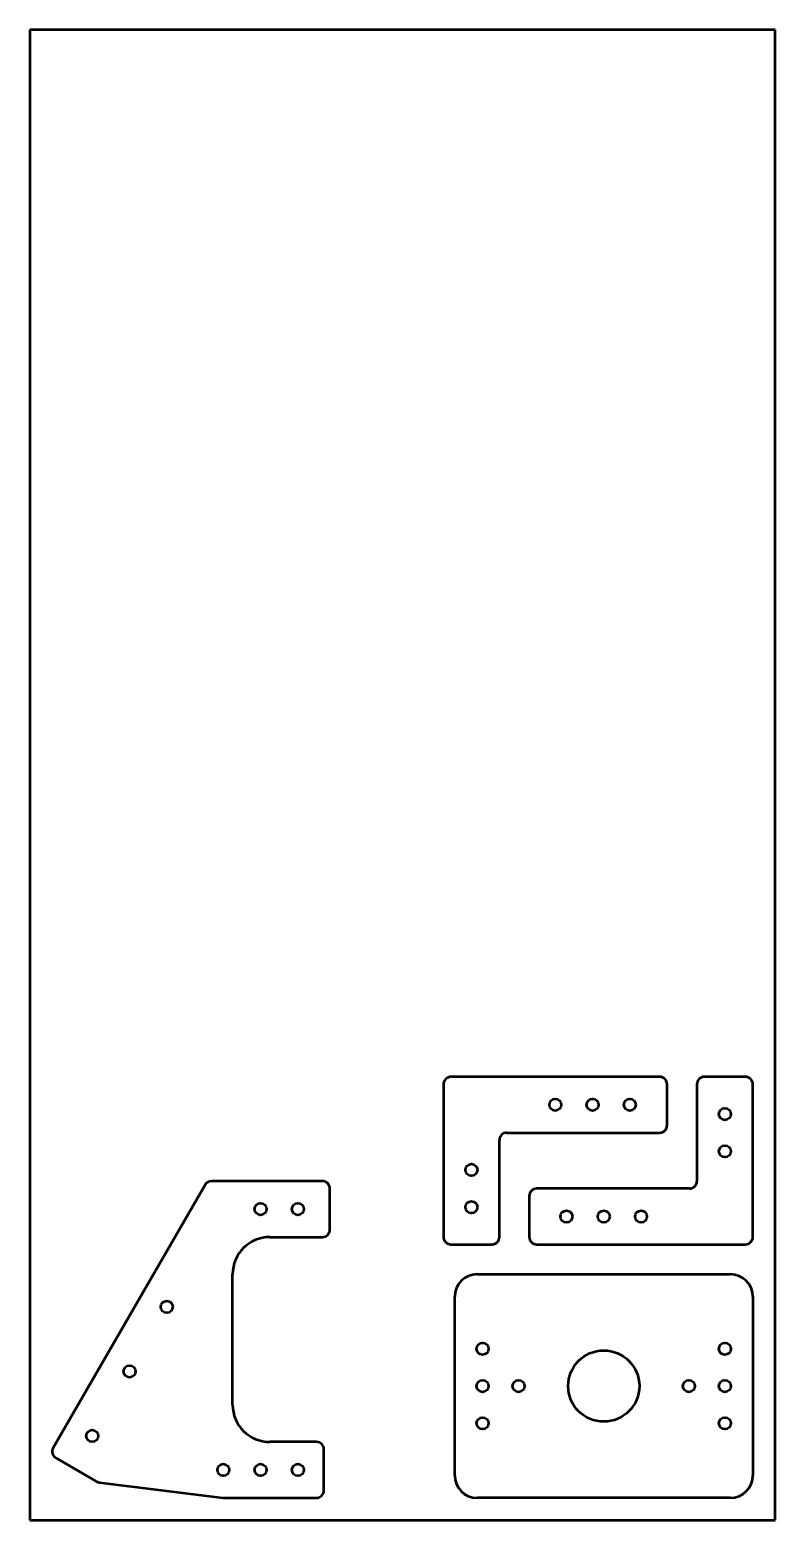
# Model space of a CAD drawing. Header units: millimetres. Extents: x 197 to 397, y 10 to 410.
import ezdxf

# ---------------------------------------------------------------- set-up
doc = ezdxf.new("R2010")
doc.units = ezdxf.units.MM
doc.layers.add('Visible (ISO)', color=7, linetype='Continuous', lineweight=50)

msp = doc.modelspace()

# ---------------------------------------------------------------- linework, layer by layer
at = {"layer": 'Visible (ISO)'}
for p, q in [((197, 410), (197, 10)), ((397, 410), (197, 410)), ((397, 10), (397, 410)), ((366, 129), (310, 129)), ((389, 129), (378, 129)), ((308, 127), (308, 86)), ((368, 116), (368, 127)), ((376, 127), (376, 101)), ((391, 86), (391, 127)), ((325, 114), (366, 114)), ((323, 86), (323, 112)), ((275.52, 101), (245.74, 101)), ((244.01, 100), (203.27, 29.43)), ((277.52, 88), (277.52, 99)), ((331, 97), (331, 86)), ((374, 99), (333, 99)), ((261.42, 86), (275.52, 86)), ((310, 84), (321, 84)), ((333, 84), (389, 84)), ((251.42, 41), (251.42, 76)), ((317, 76), (385, 76)), ((311, 22), (311, 70)), ((391, 70), (391, 22)), ((273.92, 31), (261.42, 31)), ((275.92, 18), (275.92, 29)), ((204, 26.7), (214.91, 20.4)), ((215.66, 20.15), (248.8, 16.02)), ((249.04, 16), (273.92, 16)), ((385, 16), (317, 16)), ((197, 10), (397, 10))]:
    msp.add_line(p, q, dxfattribs=at)
for centre, radius in [((338, 121.5), 1.6), ((348, 121.5), 1.6), ((358, 121.5), 1.6), ((383.5, 119), 1.6), ((383.5, 109), 1.6), ((315.5, 104), 1.6), ((258.92, 93.5), 1.6), ((268.92, 93.5), 1.6), ((315.5, 94), 1.6), ((341, 91.5), 1.6), ((351, 91.5), 1.6), ((361, 91.5), 1.6), ((233.76, 67.25), 1.6), ((318.5, 56), 1.6), ((383.5, 56), 1.6), ((351, 46), 9.55), ((223.76, 49.93), 1.6), ((318.5, 46), 1.6), ((328.15, 46), 1.6), ((373.85, 46), 1.6), ((383.5, 46), 1.6), ((318.5, 36), 1.6), ((383.5, 36), 1.6), ((213.76, 32.61), 1.6), ((248.92, 23.5), 1.6), ((258.92, 23.5), 1.6), ((268.92, 23.5), 1.6)]:
    msp.add_circle(centre, radius, dxfattribs=at)
for centre, radius, start, end in [((310, 127), 2, 90, 180), ((366, 127), 2, 0, 90), ((378, 127), 2, 90, 180), ((389, 127), 2, 0, 90), ((325, 112), 2, 90, 180), ((366, 116), 2, 270, 0), ((245.74, 99), 2, 90, 150), ((275.52, 99), 2, 0, 90), ((374, 101), 2, 270, 0), ((333, 97), 2, 90, 180), ((261.42, 76), 10, 90, 180), ((275.52, 88), 2, 270, 0), ((310, 86), 2, 180, 270), ((321, 86), 2, 270, 0), ((333, 86), 2, 180, 270), ((389, 86), 2, 270, 0), ((317, 70), 6, 90, 180), ((385, 70), 6, 0, 90), ((261.42, 41), 10, 180, 270), ((205, 28.43), 2, 150, 240), ((273.92, 29), 2, 0, 90), ((215.91, 22.13), 2, 240, 262.8897), ((317, 22), 6, 180, 270), ((385, 22), 6, 270, 0), ((249.04, 18), 2, 262.8897, 270), ((273.92, 18), 2, 270, 0)]:
    msp.add_arc(centre, radius, start, end, dxfattribs=at)

doc.saveas('drawing.dxf')
